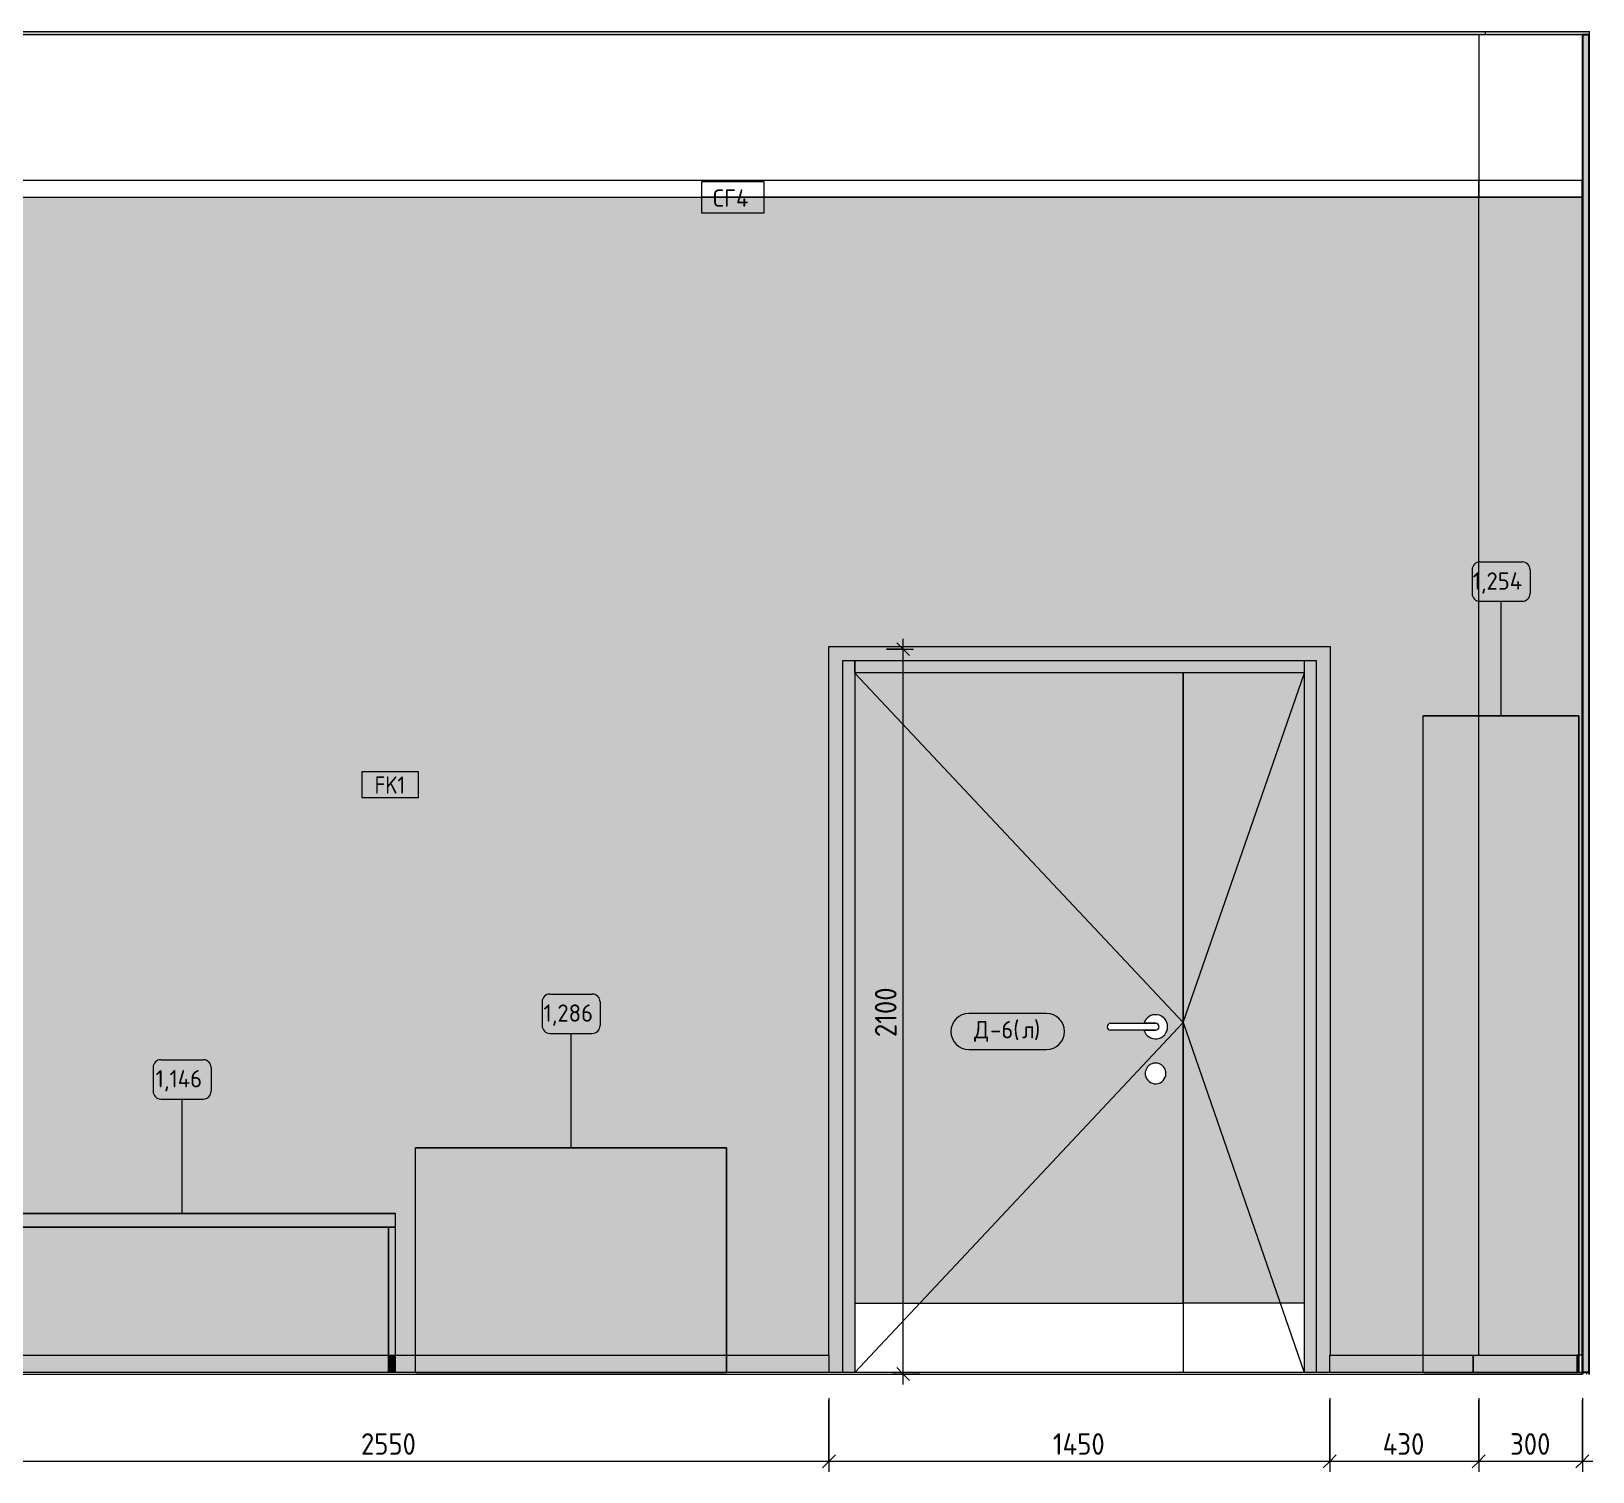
# Model space of a CAD drawing. Header units: millimetres. Extents: x 97900 to 162318, y -1987 to 22028.
# Drawn here: x 140441 to 144959, y 8112 to 12280 of the extents above; entities that cross this region are included whole.
import ezdxf

# ---------------------------------------------------------------- set-up
doc = ezdxf.new("R2010")
doc.units = ezdxf.units.MM
for name, color, linetype, lineweight in [('A-ANNO-DIMS', 7, 'Continuous', 9), ('A-ANNO-DIMS-25', 7, 'Continuous', 9), ('A-CLNG', 7, 'Continuous', 9), ('A-CLNG-IDEN', 7, 'Continuous', 9), ('A-DETL', 7, 'Continuous', 9), ('A-DOOR', 7, 'Continuous', 9), ('A-DOOR-FRAM-1', 7, 'Continuous', 9), ('A-DOOR-IDEN', 7, 'Continuous', 9), ('A-FLOR', 7, 'Continuous', 9), ('A-GENM', 7, 'Continuous', 9), ('A-WALL-IDEN', 7, 'Continuous', 9), ('A-WALL-PATT', 7, 'Continuous', 9), ('I-FURN-IDEN', 7, 'Continuous', 9), ('I-WALL', 7, 'Continuous', 9), ('S-COLS', 7, 'Continuous', 9)]:
    doc.layers.add(name, color=color, linetype=linetype, lineweight=lineweight)
for name, color, linetype, lineweight, true_color in [('A-FLOR-FNSH-1', 7, 'Continuous', 30, 0x3c3c3c), ('A-WALL-5', 7, 'Continuous', 30, 0x3c3c3c), ('A-WALL-FNSH-3', 7, 'Continuous', 30, 0x3c3c3c), ('I-FURN-5', 7, 'Continuous', 9, 0xc0c0c0), ('I-FURN-7', 7, 'Continuous', 9, 0xacacac), ('I-FURN-8', 7, 'Continuous', 9, 0x9e9e9e), ('I-FURN-9', 7, 'Continuous', 9, 0x949494), ('I-WALL-1', 7, 'Continuous', 9, 0x787878)]:
    doc.layers.add(name, color=color, linetype=linetype, lineweight=lineweight, true_color=true_color)
doc.layers.add('I-FURN-6', color=7, linetype='Continuous', lineweight=9, true_color=0x7f7f7f, transparency=0.7)
doc.styles.add('GOST Common_5', font='GOST_Common.ttf', dxfattribs={"height": 50})
doc.styles.add('GOST Common_6', font='GOST_Common.ttf', dxfattribs={"width": 0.9, "height": 50})
doc.styles.add('ISOCPEUR_2', font='isocpeur.ttf', dxfattribs={"width": 0.9, "height": 62.5})
doc.dimstyles.new('ISO-2_5_0_9К_БОЛЬШОЙ_1', dxfattribs={"dimscale": 304.8, "dimtxt": 62.248823, "dimasz": 0.123031, "dimexe": 0.098425, "dimexo": 0.246063, "dimgap": 0, "dimtad": 1, "dimdec": 0, "dimrnd": 10, "dimzin": 0, "dimdsep": 46, "dimtxsty": 'ISOCPEUR_2', "dimblk1": 'OBLIQUE', "dimblk2": 'OBLIQUE', "dimsah": 1, "dimcen": 0.09, "dimdle": 0.098425, "dimazin": 0, "dimtfac": 1, "dimtdec": 4, "dimtix": 1, "dimtmove": 0, "dimatfit": 3, "dimfxl": 1, "dimtvp": 1, "dimtolj": 1, "dimtzin": 0, "dimarcsym": 2})
pattern_1 = [(0, (245517.029, 0), (30.48, 7.62), [2.515, -20.345, 2.515, -20.345, -121.92]), (0, (245517.029, 0), (30.48, 7.62), [-45.72, 2.515, -43.205, 2.515, -20.345, -53.34]), (0, (245517.029, 0), (30.48, 7.62), [-114.3, 2.515, -12.725, 2.515, -35.585]), (120, (245528.459, 3.81), (-21.8391136, 22.5864543), [2.515, -20.345, 2.515, -20.345, -121.92]), (120, (245528.459, 3.81), (-21.8391136, 22.5864543), [-45.72, 2.515, -43.205, 2.515, -20.345, -53.34]), (120, (245528.459, 3.81), (-21.8391136, 22.5864543), [-114.3, 2.515, -12.725, 2.515, -35.585]), (240, (245532.269, 19.05), (-8.6408864, -30.2064543), [2.515, -20.345, 2.515, -20.345, -121.92]), (240, (245532.269, 19.05), (-8.6408864, -30.2064543), [-45.72, 2.515, -43.205, 2.515, -20.345, -53.34]), (240, (245532.269, 19.05), (-8.6408864, -30.2064543), [-114.3, 2.515, -12.725, 2.515, -35.585])]

# ---------------------------------------------------------------- blocks, each defined once
blk = doc.blocks.new('110_Дверь_СКБ_2Ст - Д-6_л__ ДОО_Дв_1450x2100h_Дверь из раздевальной в коридор-32357677-Развертка 3_35-2')
at = {"layer": 'A-DOOR'}
h = blk.add_hatch(color=256, dxfattribs=at)
h.paths.add_polyline_path([(-102684.4, 8600), (-101975, 8600), (-101975, 10425), (-102925, 10425), (-102925, 8600)])
h.paths.add_polyline_path([(-102052.9, 9235.1), (-102060.3, 9235.5), (-102067.5, 9237.7), (-102074.4, 9242.2), (-102079, 9247), (-102082.7, 9253.5), (-102084.7, 9260.7), (-102084.7, 9268.8), (-102083, 9275.6), (-102079, 9282.8), (-102074.4, 9287.9), (-102068.1, 9292), (-102060.9, 9294.4), (-102053.4, 9295), (-102045.9, 9293.6), (-102039.1, 9290.4), (-102033.2, 9285.6), (-102028.7, 9279.5), (-102026, 9272.5), (-102025, 9265), (-102026, 9257.5), (-102028.7, 9250.6), (-102033, 9244.6), (-102038.8, 9239.8), (-102045.5, 9236.5), (-102050.8, 9235.5)])
h.paths.add_polyline_path([(-102054.5, 9365), (-102063.8, 9366.2), (-102071.9, 9369.3), (-102079.2, 9374.7), (-102084.9, 9381.7), (-102088.5, 9390), (-102185, 9390), (-102187.6, 9390.3), (-102190, 9391.3), (-102192.1, 9392.9), (-102193.7, 9395), (-102194.7, 9397.4), (-102195, 9400), (-102194.7, 9402.6), (-102193.7, 9405), (-102192.1, 9407.1), (-102190, 9408.7), (-102187.6, 9409.7), (-102185, 9410), (-102088.5, 9410), (-102084.9, 9418.3), (-102079.2, 9425.3), (-102071.9, 9430.7), (-102063.5, 9434), (-102054.5, 9435), (-102045.5, 9433.7), (-102037.2, 9430.1), (-102030.1, 9424.6), (-102024.6, 9417.3), (-102021.2, 9409), (-102020, 9400), (-102021.2, 9391), (-102024.6, 9382.7), (-102030.1, 9375.4), (-102037.2, 9369.9), (-102046.6, 9366.2), (-102052.4, 9365.3)])
blk.add_hatch(color=256, dxfattribs=at).paths.add_polyline_path([(-101742.2, 8600), (-101625, 8600), (-101625, 10425), (-101975, 10425), (-101975, 8600)])
at = {"layer": 'A-DOOR-FRAM-1'}
for points in [[(-101551, 8400), (-101551, 8450), (-101550, 8450), (-101550, 10500), (-103000, 10500), (-103000, 8400), (-102960, 8400), (-102960, 10460), (-101590, 10460), (-101590, 8400)], [(-102960, 8400), (-102925, 8400), (-102925, 10460), (-102960, 10460), (-102960, 8412)], [(-101625, 10425), (-101625, 10460), (-102925, 10460), (-102925, 10425), (-101713.3, 10425)], [(-101625, 8400), (-101590, 8400), (-101590, 10460), (-101625, 10460), (-101625, 8400.8)]]:
    blk.add_hatch(color=256, dxfattribs=at).paths.add_polyline_path(points)
at = {"layer": 'A-DOOR'}
for p, q in [((-101975, 8600), (-101975, 10425)), ((-101975, 10425), (-101975, 8600)), ((-102185, 9410), (-102055, 9410)), ((-102055, 9410), (-102088.5, 9410)), ((-102055, 9390), (-102185, 9390)), ((-102088.5, 9390), (-102055, 9390)), ((-102925, 8600), (-101975, 8600)), ((-101975, 8600), (-101975, 8400)), ((-101625, 8600), (-101975, 8600)), ((-101975, 8600), (-101975, 8400))]:
    blk.add_line(p, q, dxfattribs=at)
for centre, radius, start, end in [((-102185, 9400), 10, 90, 270), ((-102055, 9400), 35, 0, 163.3985), ((-102055, 9400), 35, 196.6015, 0), ((-102055, 9400), 10, 270, 90), ((-102055, 9400), 10, 270, 90), ((-102055, 9265), 30, 0, 188.1699), ((-102055, 9265), 30, 188.1699, 0)]:
    blk.add_arc(centre, radius, start, end, dxfattribs=at)
at = {"layer": 'A-DOOR-FRAM-1'}
for p, q in [((-102960, 8400), (-102960, 10460)), ((-102960, 10460), (-101590, 10460)), ((-102925, 10425), (-102925, 10460)), ((-102925, 10460), (-102925, 8400)), ((-101625, 10460), (-101625, 10425)), ((-101625, 10460), (-101625, 8400)), ((-101590, 10460), (-101590, 8400)), ((-102925, 10425), (-101625, 10425))]:
    blk.add_line(p, q, dxfattribs=at)
blk = doc.blocks.new('Шкаф параметрический - 1_286-25588646-Развертка 3_35-2')
at = {"layer": 'I-FURN-6'}
for points in [[(-104196.2, 8450), (-103296.2, 8450), (-103296.2, 9050), (-104196.2, 9050)], [(-103312.6, 8400), (-103296.2, 8400), (-103296.2, 8450), (-104196.2, 8450), (-104196.2, 8400)]]:
    blk.add_hatch(color=256, dxfattribs=at).paths.add_polyline_path(points)
at = {"layer": 'I-FURN-5'}
for p, q in [((-104196.2, 9050), (-103296.2, 9050)), ((-104196.2, 8400), (-104196.2, 9050)), ((-103296.2, 8400), (-103296.2, 9050))]:
    blk.add_line(p, q, dxfattribs=at)
at = {"layer": 'I-FURN-7'}
for p, q in [((-104196.2, 9050), (-103296.2, 9050)), ((-104196.2, 9050), (-103296.2, 9050)), ((-103296.2, 9050), (-104196.2, 9050)), ((-104196.2, 8400), (-104196.2, 9050)), ((-103296.2, 9050), (-103296.2, 8400))]:
    blk.add_line(p, q, dxfattribs=at)
at = {"layer": 'I-FURN-8'}
blk.add_line((-104196.2, 8400), (-103296.2, 8400), dxfattribs=at)
blk = doc.blocks.new('Стол базовый прямоугольный - 1_146-25586992-Развертка 3_35-2')
at = {"layer": 'I-FURN-6'}
for points in [[(-104254.2, 8820), (-104254.2, 8860), (-105489.2, 8860), (-105489.2, 8820), (-104274.2, 8820)], [(-105489.2, 8450), (-105469.2, 8450), (-105469.2, 8820), (-105489.2, 8820)], [(-104274.2, 8450), (-104254.2, 8450), (-104254.2, 8820), (-104274.2, 8820)], [(-105469.2, 8400), (-105469.2, 8450), (-105489.2, 8450), (-105489.2, 8400)], [(-104254.2, 8400), (-104254.2, 8450), (-104274.2, 8450), (-104274.2, 8400)]]:
    blk.add_hatch(color=256, dxfattribs=at).paths.add_polyline_path(points)
at = {"layer": 'I-FURN-5'}
for p, q in [((-105489.2, 8860), (-104254.2, 8860)), ((-105489.2, 8860), (-105489.2, 8820)), ((-104254.2, 8820), (-104254.2, 8860)), ((-104254.2, 8820), (-105489.2, 8820)), ((-105489.2, 8820), (-105469.2, 8820)), ((-105489.2, 8400), (-105489.2, 8820)), ((-105469.2, 8820), (-105469.2, 8400)), ((-104274.2, 8820), (-104254.2, 8820)), ((-104274.2, 8820), (-104274.2, 8400)), ((-104254.2, 8400), (-104254.2, 8820))]:
    blk.add_line(p, q, dxfattribs=at)
at = {"layer": 'I-FURN-7'}
for p, q in [((-104254.2, 8860), (-105489.2, 8860)), ((-105489.2, 8820), (-105489.2, 8860)), ((-104254.2, 8820), (-104254.2, 8860)), ((-105489.2, 8400), (-105489.2, 8820)), ((-105489.2, 8400), (-105489.2, 8820)), ((-105469.2, 8820), (-104274.2, 8820)), ((-105469.2, 8400), (-105469.2, 8820)), ((-105469.2, 8400), (-105469.2, 8820)), ((-104274.2, 8400), (-104274.2, 8820)), ((-104274.2, 8400), (-104274.2, 8820)), ((-104254.2, 8400), (-104254.2, 8820)), ((-104254.2, 8400), (-104254.2, 8820))]:
    blk.add_line(p, q, dxfattribs=at)
at = {"layer": 'I-FURN-8'}
for p, q in [((-105469.2, 8820), (-105489.2, 8820)), ((-105489.2, 8820), (-105469.2, 8820)), ((-105489.2, 8400), (-105489.2, 8820)), ((-105469.2, 8820), (-105469.2, 8400)), ((-104254.2, 8820), (-104274.2, 8820)), ((-104274.2, 8820), (-104254.2, 8820)), ((-104274.2, 8820), (-104274.2, 8400)), ((-104254.2, 8400), (-104254.2, 8820))]:
    blk.add_line(p, q, dxfattribs=at)
at = {"layer": 'I-FURN-9'}
for p, q in [((-105489.2, 8820), (-105469.2, 8820)), ((-105469.2, 8820), (-105489.2, 8820)), ((-104274.2, 8820), (-104254.2, 8820)), ((-104254.2, 8820), (-104274.2, 8820))]:
    blk.add_line(p, q, dxfattribs=at)
blk = doc.blocks.new('Шкаф параметрический - 1_254-26529812-Развертка 3_35-2')
at = {"layer": 'I-FURN-6'}
for points in [[(-101280.3, 8450), (-100830.3, 8450), (-100830.3, 10300), (-101280.3, 10300), (-101280.3, 8880.4)], [(-101120, 8400), (-100836, 8400), (-100836, 8450), (-101280.3, 8450), (-101280.3, 8400), (-101121, 8400)], [(-100830.3, 8400), (-100830.3, 8450), (-100836, 8450), (-100836, 8400)]]:
    blk.add_hatch(color=256, dxfattribs=at).paths.add_polyline_path(points)
at = {"layer": 'I-FURN-5'}
for p, q in [((-101280.3, 10300), (-100830.3, 10300)), ((-101280.3, 8400), (-101280.3, 10300)), ((-100830.3, 10300), (-100830.3, 8400)), ((-100830.3, 8400), (-101280.3, 8400))]:
    blk.add_line(p, q, dxfattribs=at)
at = {"layer": 'I-FURN-7'}
for p, q in [((-101280.3, 10300), (-100830.3, 10300)), ((-100830.3, 10300), (-101280.3, 10300)), ((-100830.3, 10300), (-101280.3, 10300)), ((-101280.3, 8400), (-101280.3, 10300)), ((-100830.3, 8450), (-100830.3, 10300))]:
    blk.add_line(p, q, dxfattribs=at)
at = {"layer": 'I-FURN-8'}
blk.add_line((-101280.3, 8400), (-100836, 8400), dxfattribs=at)
blk = doc.blocks.new('Плинтус - Плинтус светлый _сад_-33412411-Развертка 3_35-2')
at = {"layer": 'A-GENM'}
blk.add_line((-101136, 8400), (-101136, 8450), dxfattribs=at)
blk = doc.blocks.new('Плинтус - Плинтус светлый _сад_-33412412-Развертка 3_35-2')
at = {"layer": 'A-GENM'}
for p, q in [((-101136, 8450), (-100836, 8450)), ((-101136, 8450), (-101136, 8400)), ((-100836, 8400), (-101136, 8400))]:
    blk.add_line(p, q, dxfattribs=at)
blk = doc.blocks.new('Плинтус - Плинтус светлый _сад_-33412414-Развертка 3_35-2')
at = {"layer": 'A-GENM'}
for p, q in [((-100830.3, 8450), (-100836, 8450)), ((-100836, 8450), (-100836, 8400)), ((-100821, 8450), (-100830.3, 8450)), ((-100821, 8400), (-100821, 8450)), ((-100836, 8400), (-100830.3, 8400)), ((-100830.3, 8400), (-100821, 8400))]:
    blk.add_line(p, q, dxfattribs=at)
blk = doc.blocks.new('Плинтус - Плинтус светлый _сад_-33437118-Развертка 3_35-2')
at = {"layer": 'A-GENM'}
h = blk.add_hatch(color=256, dxfattribs=at)
h.paths.add_polyline_path([(-105514, 8400), (-105489.2, 8400), (-105489.2, 8450), (-105514, 8450), (-105514, 8412.5)])
h.paths.add_polyline_path([(-105469.2, 8400), (-104274.2, 8400), (-104274.2, 8450), (-105469.2, 8450), (-105469.2, 8449.7)])
h.paths.add_polyline_path([(-103000, 8400), (-103000, 8450), (-103296.2, 8450), (-103296.2, 8400)])
h.paths.add_polyline_path([(-104196.2, 8400), (-104196.2, 8450), (-104254.2, 8450), (-104254.2, 8400)])
for p, q in [((-105514, 8450), (-105489.2, 8450)), ((-105489.2, 8450), (-105469.2, 8450)), ((-105469.2, 8450), (-104274.2, 8450)), ((-104274.2, 8450), (-104254.2, 8450)), ((-104254.2, 8450), (-104196.2, 8450)), ((-104196.2, 8450), (-103296.2, 8450)), ((-103296.2, 8450), (-103000, 8450)), ((-103000, 8450), (-103000, 8400)), ((-104274.2, 8400), (-104568.9, 8400)), ((-104254.2, 8400), (-104274.2, 8400)), ((-104196.2, 8400), (-104254.2, 8400)), ((-103296.2, 8400), (-104196.2, 8400)), ((-103000, 8400), (-103296.2, 8400))]:
    blk.add_line(p, q, dxfattribs=at)
blk = doc.blocks.new('Плинтус - Плинтус светлый _сад_-33437141-Развертка 3_35-2')
at = {"layer": 'A-GENM'}
blk.add_hatch(color=256, dxfattribs=at).paths.add_polyline_path([(-101551, 8400), (-101280.3, 8400), (-101280.3, 8450), (-101551, 8450)])
for p, q in [((-101551, 8450), (-101280.3, 8450)), ((-101551, 8400), (-101551, 8450)), ((-101280.3, 8450), (-101136, 8450)), ((-101280.3, 8400), (-101428.1, 8400))]:
    blk.add_line(p, q, dxfattribs=at)
blk = doc.blocks.new('М_потолков - Марка_ Имя типа-25382930-Развертка 3_35-2')
at = {"layer": 'A-CLNG-IDEN'}
for p, q in [((-103187.8, 11844.7), (-103369, 11844.7)), ((-103369, 11844.7), (-103369, 11755.3)), ((-103187.8, 11755.3), (-103187.8, 11844.7)), ((-103369, 11755.3), (-103187.8, 11755.3))]:
    blk.add_line(p, q, dxfattribs=at)
blk = doc.blocks.new('М_стена_0001 - Типоразмер_без рамки-25382661-Развертка 3_35-2')
at = {"layer": 'A-WALL-IDEN'}
for p, q in [((-104188, 10138.1), (-104351.2, 10138.1)), ((-104351.2, 10138.1), (-104351.2, 10063.1)), ((-104188, 10063.1), (-104188, 10138.1)), ((-104351.2, 10063.1), (-104188, 10063.1))]:
    blk.add_line(p, q, dxfattribs=at)
blk = doc.blocks.new('М_двери - Типоразмер_рамка-25223575-Развертка 3_35-2')
at = {"layer": 'A-DOOR-IDEN'}
for p, q in [((-102370.3, 9438.2), (-102595.1, 9438.2)), ((-102595.1, 9334.2), (-102370.3, 9334.2))]:
    blk.add_line(p, q, dxfattribs=at)
for centre, start, end in [((-102595.1, 9386.2), 90, 270), ((-102370.3, 9386.2), 270, 90)]:
    blk.add_arc(centre, 52, start, end, dxfattribs=at)
blk = doc.blocks.new('DIMBLOCK24-Развертка 3_35-2')
at = {"layer": 'A-ANNO-DIMS-25'}
for p, q in [((144629.3, 8325), (144629.3, 8112.5)), ((144629.3, 8142.5), (144629.3, 8320)), ((144929.3, 8325), (144929.3, 8112.5)), ((144929.3, 8142.5), (144929.3, 8320)), ((144959.3, 8142.5), (144629.3, 8142.5))]:
    blk.add_line(p, q, dxfattribs=at)
at = {"layer": 'A-ANNO-DIMS-25', "lineweight": 20}
for p, q in [((144629.3, 8142.5), (144610.6, 8123.7)), ((144629.3, 8142.5), (144648.1, 8161.2)), ((144929.3, 8142.5), (144910.6, 8123.7)), ((144929.3, 8142.5), (144948.1, 8161.2))]:
    blk.add_line(p, q, dxfattribs=at)
at = {"layer": 'A-ANNO-DIMS-25', "color": 0, "insert": (144720.1, 8224.1), "char_height": 62.5, "width": 142.215, "attachment_point": 1, "line_spacing_factor": 1.149209, "style": 'ISOCPEUR_2'}
blk.add_mtext('300', dxfattribs=at)
blk = doc.blocks.new('_Oblique')
at = {"color": 0, "linetype": 'ByBlock', "lineweight": -2}
blk.add_line((-0.5, -0.5), (0.5, 0.5), dxfattribs=at)
blk = doc.blocks.new('DIMBLOCK25-Развертка 3_35-2')
at = {"layer": 'A-ANNO-DIMS-25'}
for p, q in [((144198.3, 8325), (144198.3, 8112.5)), ((144198.3, 8142.5), (144198.3, 8320)), ((144629.3, 8325), (144629.3, 8112.5)), ((144629.3, 8142.5), (144629.3, 8320)), ((144629.3, 8142.5), (144198.3, 8142.5))]:
    blk.add_line(p, q, dxfattribs=at)
at = {"layer": 'A-ANNO-DIMS-25', "lineweight": 20}
for p, q in [((144198.3, 8142.5), (144179.6, 8123.7)), ((144198.3, 8142.5), (144217.1, 8161.2)), ((144629.3, 8142.5), (144610.6, 8123.7)), ((144629.3, 8142.5), (144648.1, 8161.2))]:
    blk.add_line(p, q, dxfattribs=at)
at = {"layer": 'A-ANNO-DIMS-25', "color": 0, "insert": (144351.6, 8224.1), "char_height": 62.5, "width": 149.397, "attachment_point": 1, "line_spacing_factor": 1.149209, "style": 'ISOCPEUR_2'}
blk.add_mtext('430', dxfattribs=at)
blk = doc.blocks.new('DIMBLOCK26-Развертка 3_35-2')
at = {"layer": 'A-ANNO-DIMS-25'}
for p, q in [((142749.3, 8325), (142749.3, 8112.5)), ((142749.3, 8142.5), (142749.3, 8320)), ((144198.3, 8325), (144198.3, 8112.5)), ((144198.3, 8142.5), (144198.3, 8320)), ((144198.3, 8142.5), (142749.3, 8142.5))]:
    blk.add_line(p, q, dxfattribs=at)
at = {"layer": 'A-ANNO-DIMS-25', "lineweight": 20}
for p, q in [((142749.3, 8142.5), (142730.6, 8123.7)), ((142749.3, 8142.5), (142768.1, 8161.2)), ((144198.3, 8142.5), (144179.6, 8123.7)), ((144198.3, 8142.5), (144217.1, 8161.2))]:
    blk.add_line(p, q, dxfattribs=at)
at = {"layer": 'A-ANNO-DIMS-25', "color": 0, "insert": (143397.2, 8224.1), "char_height": 62.5, "width": 183.873, "attachment_point": 1, "line_spacing_factor": 1.149209, "style": 'ISOCPEUR_2'}
blk.add_mtext('1450', dxfattribs=at)
blk = doc.blocks.new('DIMBLOCK27-Развертка 3_35-2')
at = {"layer": 'A-ANNO-DIMS-25'}
for p, q in [((140199.3, 8142.5), (140199.3, 8320)), ((140199.3, 8315), (140199.3, 8112.5)), ((142749.3, 8325), (142749.3, 8112.5)), ((142749.3, 8142.5), (142749.3, 8320)), ((142749.3, 8142.5), (140169.3, 8142.5))]:
    blk.add_line(p, q, dxfattribs=at)
at = {"layer": 'A-ANNO-DIMS-25', "lineweight": 20}
for p, q in [((140199.3, 8142.5), (140180.6, 8123.7)), ((140199.3, 8142.5), (140218.1, 8161.2)), ((142749.3, 8142.5), (142730.6, 8123.7)), ((142749.3, 8142.5), (142768.1, 8161.2))]:
    blk.add_line(p, q, dxfattribs=at)
at = {"layer": 'A-ANNO-DIMS-25', "color": 0, "insert": (141395.3, 8224.1), "char_height": 62.5, "width": 189.619, "attachment_point": 1, "line_spacing_factor": 1.149209, "style": 'ISOCPEUR_2'}
blk.add_mtext('2550', dxfattribs=at)
blk = doc.blocks.new('Марка_Мебель - В прямоуг_Balcon_Марка-25523697-Развертка 3_35-2')
at = {"layer": 'I-FURN-IDEN'}
for p, q in [((-110189.1, 8909.4), (-110189.1, 8840.4)), ((-110166.6, 8931.9), (-110043.9, 8931.9)), ((-110021.4, 8909.4), (-110021.4, 8840.6)), ((-110166.8, 8818.1), (-110043.9, 8818.1))]:
    blk.add_line(p, q, dxfattribs=at)
for centre, radius, start, end in [((-110166.6, 8909.4), 22.5, 90, 180), ((-110043.9, 8909.4), 22.5, 0, 90), ((-110166.8, 8840.4), 22.3, 180, 270), ((-110043.9, 8840.6), 22.5, 270, 0)]:
    blk.add_arc(centre, radius, start, end, dxfattribs=at)
blk = doc.blocks.new('DIMBLOCK40-Развертка 3_35-2')
at = {"layer": 'A-ANNO-DIMS-25'}
for p, q in [((142915.3, 10492.6), (142993.9, 10492.6)), ((142963.9, 10492.6), (142915.3, 10492.6)), ((142963.9, 8365), (142963.9, 10522.6)), ((143012.4, 8395), (142933.9, 8395)), ((142963.9, 8395), (143012.4, 8395))]:
    blk.add_line(p, q, dxfattribs=at)
at = {"layer": 'A-ANNO-DIMS-25', "lineweight": 20}
for p, q in [((142963.9, 10492.6), (142945.2, 10511.3)), ((142963.9, 10492.6), (142982.7, 10473.8)), ((142963.9, 8395), (142945.2, 8413.8)), ((142963.9, 8395), (142982.7, 8376.2))]:
    blk.add_line(p, q, dxfattribs=at)
at = {"layer": 'A-ANNO-DIMS-25', "color": 0, "insert": (142882.3, 9370.2), "char_height": 62.5, "width": 176.691, "attachment_point": 1, "rotation": 90, "line_spacing_factor": 1.149209, "style": 'ISOCPEUR_2'}
blk.add_mtext('2100', dxfattribs=at)

msp = doc.modelspace()

# ---------------------------------------------------------------- hatches: boundary and pattern name
at = {"layer": 'A-FLOR'}
msp.add_hatch(color=256, dxfattribs=at).paths.add_polyline_path([(144629.3, 8394.7), (144629.3, 8395), (144628.8, 8394.7)])
at = {"layer": 'A-WALL-PATT'}
h = msp.add_hatch(color=256, dxfattribs=at)
h.paths.add_polyline_path([(140280.1, 8450), (141475.1, 8450), (141475.1, 8820), (140280.1, 8820), (140280.1, 8450.5)])
h.paths.add_polyline_path([(144199.3, 8450), (144469, 8450), (144469, 10300), (144628.3, 10300), (144628.3, 11800), (140220.3, 11800), (140220.3, 8450), (140260.1, 8450), (140260.1, 8860), (141495.1, 8860), (141495.1, 8450), (141553.1, 8450), (141553.1, 9050), (142453.1, 9050), (142453.1, 8450), (142749.3, 8450), (142749.3, 10500), (144199.3, 10500), (144199.3, 8880.4)])
msp.add_hatch(color=256, dxfattribs=at).paths.add_polyline_path([(144919, 8450), (144928.3, 8450), (144928.3, 11800), (144628.3, 11800), (144628.3, 10300), (144919, 10300), (144919, 8637.6)])
at = {"layer": 'I-WALL'}
h = msp.add_hatch(color=256, dxfattribs=at)
h.paths.add_polyline_path([(140199.3, 12270), (144649.3, 12270), (144649.3, 12280), (140199.3, 12280)])
h.paths.add_polyline_path([(135899.3, 12270), (139699.3, 12270), (139699.3, 12280), (135879.3, 12280), (135879.3, 12270)])
at = {"layer": 'I-WALL-1'}
h = msp.add_hatch(dxfattribs=at)
h.set_pattern_fill('FP_15', color=256, style=0, pattern_type=2)
h.set_pattern_definition(pattern_1)
h.paths.add_polyline_path([(144949.3, 8400), (144949.3, 12270), (144929.3, 12270), (144929.3, 8400)])
h = msp.add_hatch(dxfattribs=at)
h.set_pattern_fill('FP_15', color=256, style=0, pattern_type=2)
h.set_pattern_definition(pattern_1)
h.paths.add_polyline_path([(144949.3, 8394.7), (144949.3, 8400), (144929.3, 8400), (144929.3, 8394.7)])
at = {"layer": 'S-COLS'}
msp.add_hatch(color=256, dxfattribs=at).paths.add_polyline_path([(144649.3, 12270), (144949.3, 12270), (144949.3, 12280), (144649.3, 12280)])

# ---------------------------------------------------------------- linework, layer by layer
at = {"layer": 'A-CLNG'}
msp.add_line((140199.3, 11800), (144928.3, 11800), dxfattribs=at)
at = {"layer": 'A-CLNG-IDEN'}
msp.add_line((144928.3, 11800), (142380.3, 11800), dxfattribs=at)
at = {"layer": 'A-DETL'}
for p, q in [((134919.3, 11850), (144929.3, 11850)), ((143774.3, 9412.5), (142824.3, 10423.5)), ((143774.3, 9412.5), (144124.3, 10421)), ((143774.3, 9412.5), (142824.3, 8400)), ((143774.3, 9412.5), (144124.3, 8400))]:
    msp.add_line(p, q, dxfattribs=at)
at = {"layer": 'A-FLOR'}
for p, q in [((135199.3, 12280), (144949.4, 12280)), ((135306.7, 8395), (144929.3, 8395)), ((144928.3, 8400), (135325.3, 8400))]:
    msp.add_line(p, q, dxfattribs=at)
at = {"layer": 'A-FLOR-FNSH-1'}
msp.add_line((144949.4, 8395), (144949.3, 8395), dxfattribs=at)
at = {"layer": 'A-WALL-5'}
for p, q in [((144949.3, 12270), (144929.3, 12270)), ((144929.3, 12270), (144929.3, 8394.7)), ((144949.3, 8394.7), (144949.3, 12270)), ((144949.3, 8400), (144929.3, 8400))]:
    msp.add_line(p, q, dxfattribs=at)
at = {"layer": 'A-WALL-FNSH-3'}
for p, q in [((144929.3, 11850), (144928.3, 11850)), ((144928.3, 11850), (144928.3, 8400)), ((144928.3, 8400), (144929.3, 8400))]:
    msp.add_line(p, q, dxfattribs=at)
at = {"layer": 'I-FURN-IDEN'}
for p, q in [((144694, 10300), (144694, 10631)), ((142003.1, 9050), (142003.1, 9381)), ((140877.6, 8860), (140877.6, 9191))]:
    msp.add_line(p, q, dxfattribs=at)
at = {"layer": 'I-WALL'}
for p, q in [((144929.3, 12270), (140199.3, 12270)), ((144629.3, 12270), (144629.3, 11800)), ((144949.3, 12280.5), (144949.3, 12270)), ((144628.3, 11850), (144628.3, 8450)), ((144628.3, 11850), (144629.3, 11850)), ((142749.3, 8450), (142749.3, 10500)), ((142749.3, 10500), (144199.3, 10500)), ((144199.3, 10500), (144199.3, 8450))]:
    msp.add_line(p, q, dxfattribs=at)
at = {"layer": 'S-COLS'}
msp.add_line((144649.3, 12270), (144649.3, 12280), dxfattribs=at)

# ---------------------------------------------------------------- block references
at = {"layer": 'A-CLNG-IDEN'}
msp.add_blockref('М_потолков - Марка_ Имя типа-25382930-Развертка 3_35-2', (245749.3, 0), dxfattribs=at)
at = {"layer": 'A-DOOR'}
msp.add_blockref('110_Дверь_СКБ_2Ст - Д-6_л__ ДОО_Дв_1450x2100h_Дверь из раздевальной в коридор-32357677-Развертка 3_35-2', (245749.3, 0), dxfattribs=at)
at = {"layer": 'A-DOOR-IDEN'}
msp.add_blockref('М_двери - Типоразмер_рамка-25223575-Развертка 3_35-2', (245749.3, 0), dxfattribs=at)
at = {"layer": 'A-GENM'}
for name in ['Плинтус - Плинтус светлый _сад_-33437118-Развертка 3_35-2', 'Плинтус - Плинтус светлый _сад_-33437141-Развертка 3_35-2', 'Плинтус - Плинтус светлый _сад_-33412411-Развертка 3_35-2', 'Плинтус - Плинтус светлый _сад_-33412412-Развертка 3_35-2', 'Плинтус - Плинтус светлый _сад_-33412414-Развертка 3_35-2']:
    msp.add_blockref(name, (245749.3, 0), dxfattribs=at)
at = {"layer": 'A-WALL-IDEN'}
msp.add_blockref('М_стена_0001 - Типоразмер_без рамки-25382661-Развертка 3_35-2', (245749.3, 0), dxfattribs=at)
at = {"layer": 'I-FURN-5'}
for name in ['Шкаф параметрический - 1_254-26529812-Развертка 3_35-2', 'Шкаф параметрический - 1_286-25588646-Развертка 3_35-2']:
    msp.add_blockref(name, (245749.3, 0), dxfattribs=at)
at = {"layer": 'I-FURN-7'}
msp.add_blockref('Стол базовый прямоугольный - 1_146-25586992-Развертка 3_35-2', (245749.3, 0), dxfattribs=at)
at = {"layer": 'I-FURN-IDEN'}
for p in [(254799.3, 1812.9), (252108.4, 562.9), (250982.9, 372.9)]:
    msp.add_blockref('Марка_Мебель - В прямоуг_Balcon_Марка-25523697-Развертка 3_35-2', p, dxfattribs=at)

# ---------------------------------------------------------------- texts
at = {"layer": 'A-CLNG-IDEN', "insert": (142412, 11822.6), "char_height": 50, "width": 138.291, "attachment_point": 1, "style": 'GOST Common_5'}
msp.add_mtext('CF4', dxfattribs=at)
at = {"layer": 'A-DOOR-IDEN', "char_height": 50, "attachment_point": 1, "style": 'GOST Common_5'}
for s, insert, width in [('\\fGOST Common|b0|i0|c204|p34|;Д', (143169.2, 9416.5), 56.118), ('-6(', (143215.5, 9416.5), 112.236), ('\\fGOST Common|b0|i0|c204|p34|;л', (143308.1, 9416.5), 42.089), ('\\fGOST Common|b0|i0|c204|p34|;)', (143342.8, 9416.5), 24.051)]:
    msp.add_mtext(s, dxfattribs=dict(at, insert=insert, width=width))
at = {"layer": 'A-WALL-IDEN', "insert": (141434.8, 10124.5), "char_height": 50, "width": 111.835, "attachment_point": 1, "style": 'GOST Common_6'}
msp.add_mtext('FK1', dxfattribs=at)
at = {"layer": 'I-FURN-IDEN', "char_height": 50, "attachment_point": 1, "style": 'GOST Common_5'}
for s, insert, width in [('1,254', (144611.7, 10714.7), 190.401), ('1,286', (141923.4, 9464.7), 184.388), ('1,146', (140801.1, 9274.7), 176.371)]:
    msp.add_mtext(s, dxfattribs=dict(at, insert=insert, width=width))

# ---------------------------------------------------------------- dimensions: what is measured, and where the dimension line sits
at = {"layer": 'A-ANNO-DIMS'}
dim = msp.add_linear_dim(base=(142963.9, 10492.6), p1=(142937.4, 8395), p2=(142840.3, 10492.6), angle=90, dimstyle='ISO-2_5_0_9К_БОЛЬШОЙ_1', override={"dimpost": '<>', "dimfxl": 2099.822793}, dxfattribs=at)
dim.commit()
dim.dimension.update_dxf_attribs({"geometry": 'DIMBLOCK40-Развертка 3_35-2', "text_midpoint": (142932.7, 9443.8)})
for base, p1, p2, override, picture, middle in [((140199.3, 8142.5), (142749.3, 8400), (140199.3, 8390), {"dimpost": '<>', "dimfxl": 2550.019437}, 'DIMBLOCK27-Развертка 3_35-2', (141474.3, 8173.7)), ((142749.3, 8142.5), (144198.3, 8400), (142749.3, 8400), {"dimpost": '<>', "dimfxl": 1449}, 'DIMBLOCK26-Развертка 3_35-2', (143473.8, 8173.7)), ((144198.3, 8142.5), (144629.3, 8400), (144198.3, 8400), {"dimpost": '<>', "dimfxl": 431}, 'DIMBLOCK25-Развертка 3_35-2', (144413.8, 8173.7)), ((144629.3, 8142.5), (144929.3, 8400), (144629.3, 8400), {"dimpost": '<>', "dimfxl": 300.000018}, 'DIMBLOCK24-Развертка 3_35-2', (144779.3, 8173.7))]:
    dim = msp.add_linear_dim(base=base, p1=p1, p2=p2, dimstyle='ISO-2_5_0_9К_БОЛЬШОЙ_1', override=override, dxfattribs=at)
    dim.commit()
    dim.dimension.update_dxf_attribs({"geometry": picture, "text_midpoint": middle})

doc.saveas('drawing.dxf')
